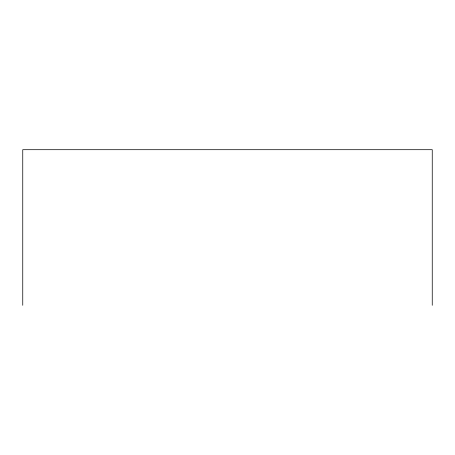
<?xml version="1.0" encoding="UTF-8"?>
<svg xmlns="http://www.w3.org/2000/svg" width="455" height="455" viewBox="0 0 455 455"><rect width="100%" height="100%" fill="white"/><g stroke="black" fill="none" stroke-linecap="round" stroke-linejoin="round"><path stroke-width="0.68" d="M432.25 305.305L432.25 149.695L22.75 149.695L22.75 305.305"/></g></svg>
